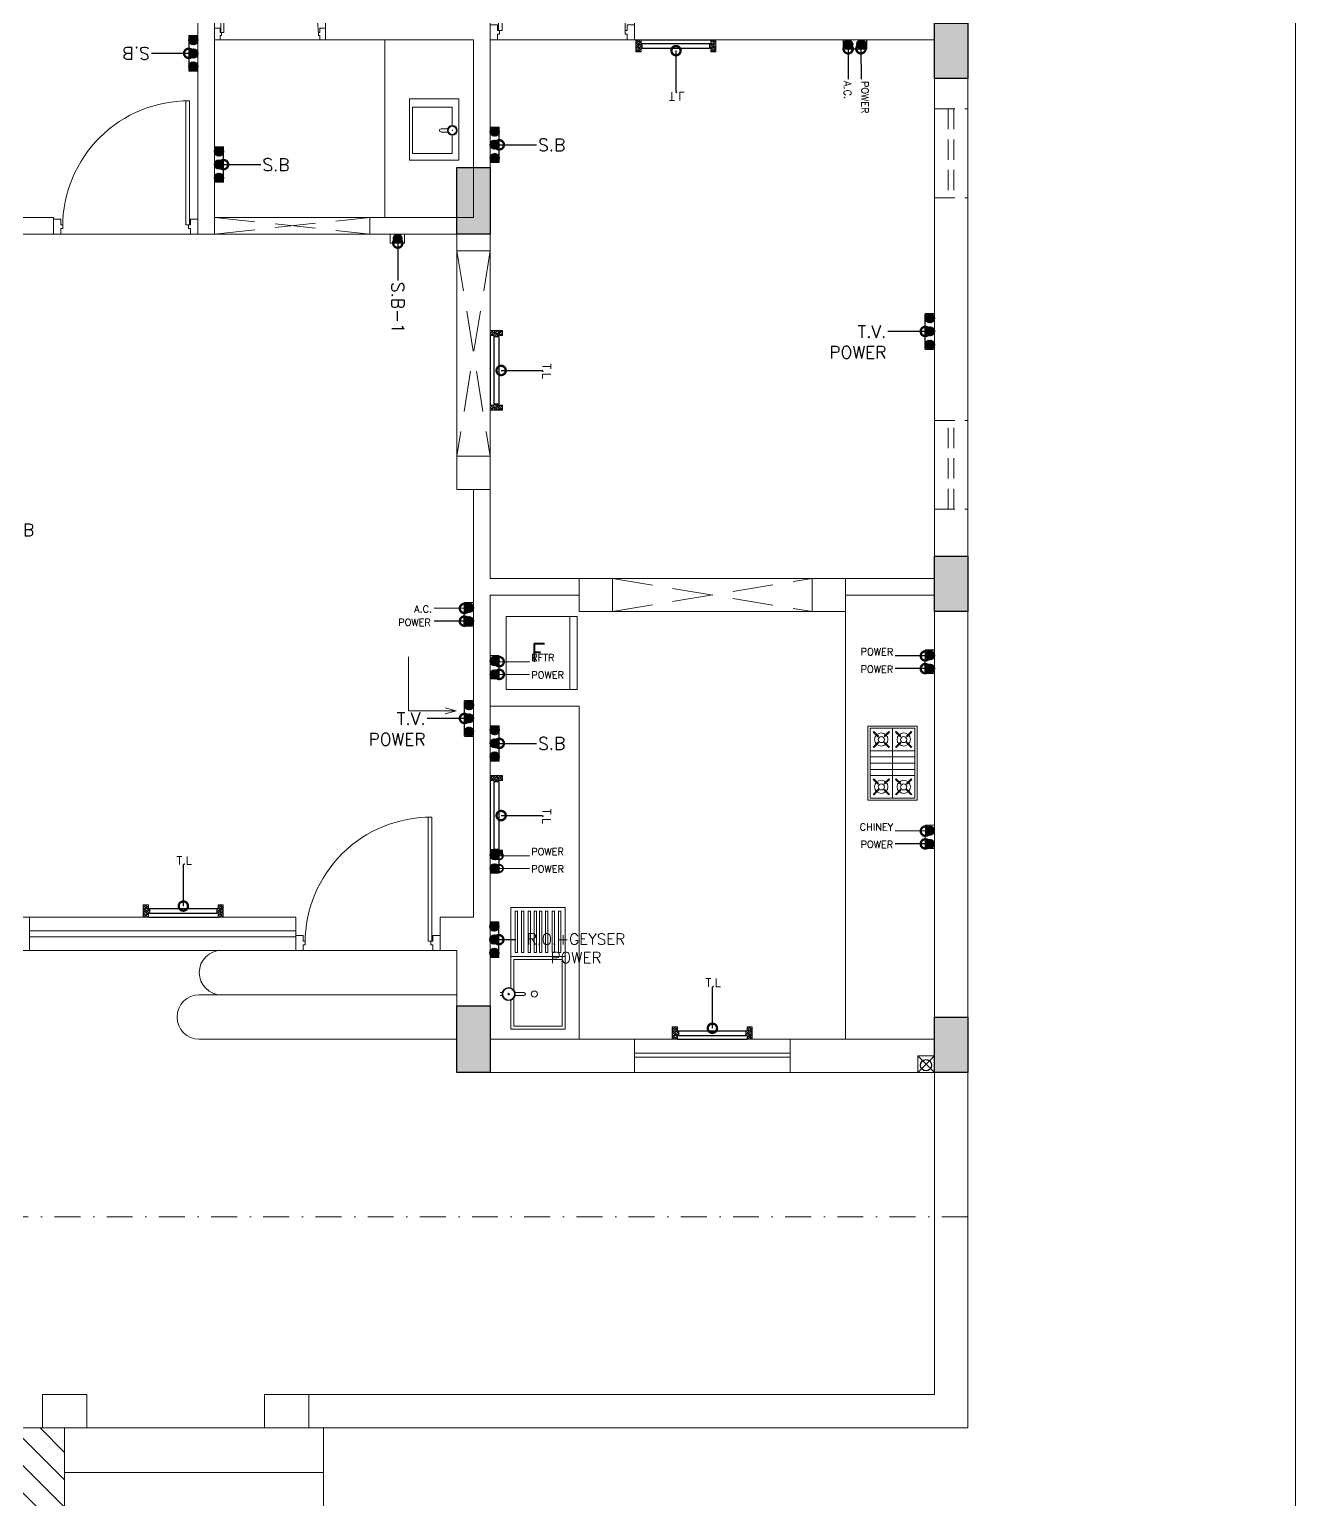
# Model space of a CAD drawing. Header units: inches. Extents: x 10416 to 14183, y 3009 to 10486.
# Drawn here: x 12379.5 to 12721.5, y 3628.7 to 4025.9 of the extents above; entities that cross this region are included whole.
import ezdxf

# ---------------------------------------------------------------- set-up
doc = ezdxf.new("R2010")
doc.units = ezdxf.units.IN
doc.header["$MEASUREMENT"] = 0
for name, pattern in [('DASHDOTX2', [2, 1, -0.5, 0, -0.5]), ('DASHED', [0.75, 0.5, -0.25]), ('DASHEDX2', [1.5, 1, -0.5])]:
    doc.linetypes.add(name, pattern=pattern)
doc.layers.get('0').update_dxf_attribs({"lineweight": 9})
for name, color, linetype in [('A7- wall', 12, 'Continuous'), ('A7-arch', 144, 'DASHEDX2'), ('A7-column', 7, 'Continuous'), ('A7-concrete hatch', 253, 'Continuous'), ('A7-cut out', 252, 'DASHDOTX2'), ('A7-door', 33, 'Continuous'), ('A7-sanitary', 132, 'Continuous'), ('A7-window', 4, 'Continuous')]:
    doc.layers.add(name, color=color, linetype=linetype)
for name, color, linetype, lineweight in [('DIM', 7, 'Continuous', 9), ('electrica', 8, 'Continuous', 0), ('elehatch', 7, 'Continuous', 0), ('THIN', 8, 'Continuous', 9)]:
    doc.layers.add(name, color=color, linetype=linetype, lineweight=lineweight)
doc.styles.add('2MM', font='romans.shx', dxfattribs={"width": 0.6, "height": 6.299213})
doc.styles.get("Standard").update_dxf_attribs({"font": 'txt.shx', "height": 5})
doc.styles.add('WORKING', font='txt.shx', dxfattribs={"height": 5})
doc.dimstyles.new('2MM', dxfattribs={"dimscale": 64, "dimtxt": 0.026083, "dimasz": 0.078125, "dimexe": 0.046875, "dimexo": 0.203125, "dimgap": 0.03125, "dimtad": 1, "dimdec": 5, "dimzin": 3, "dimdsep": 46, "dimlunit": 4, "dimtxsty": '2MM', "dimblk1": 'DOTSMALL', "dimblk2": 'DOTSMALL', "dimsah": 1, "dimcen": 0.1875, "dimdle": 0.0625, "dimclrd": 5, "dimclre": 1, "dimclrt": 5, "dimadec": 0, "dimazin": 0, "dimtfac": 1, "dimtdec": 5, "dimtix": 1, "dimtofl": 0, "dimtmove": 2, "dimatfit": 3, "dimldrblk": 'DOTSMALL', "dimfxl": 1, "dimfrac": 2, "dimtolj": 1, "dimtzin": 0, "dimarcsym": 0})
doc.dimstyles.new('FERDIM', dxfattribs={"dimtxt": 5, "dimasz": 3, "dimexe": 0.1875, "dimexo": 0.375, "dimgap": 0.125, "dimtad": 0, "dimdec": 1, "dimzin": 0, "dimdsep": 46, "dimlunit": 4, "dimtxsty": 'Standard', "dimblk1": 'OBLIQUE', "dimblk2": 'ARCHTICK', "dimsah": 1, "dimcen": 0.09375, "dimdle": 0.1875, "dimclrd": 256, "dimclre": 256, "dimclrt": 256, "dimadec": 0, "dimazin": 3, "dimtfac": 1, "dimtdec": 1, "dimtofl": 0, "dimtmove": 1, "dimatfit": 3, "dimldrblk": 'OPEN30', "dimfxl": 1, "dimtolj": 1, "dimtzin": 0, "dimarcsym": 0})

# ---------------------------------------------------------------- blocks, each defined once
blk = doc.blocks.new('WTHREREG')
at = {"layer": 'A7-door', "lineweight": 0}
for p, q in [((677.32, -489.1), (677.32, -493.1)), ((679.32, -489.1), (677.32, -489.1)), ((679.32, -490.6), (679.32, -489.1)), ((679.82, -490.6), (679.32, -490.6)), ((679.32, -493.1), (679.32, -491.6)), ((679.32, -491.6), (679.82, -491.6)), ((679.82, -491.6), (679.82, -490.6)), ((677.32, -493.1), (679.32, -493.1))]:
    blk.add_line(p, q, dxfattribs=at)
blk = doc.blocks.new('EWRT5RYH6THYH')
at = {"lineweight": 0}
for p, q in [((713.07, -490.6), (713.07, -457.11)), ((714.07, -490.6), (714.07, -457.1)), ((714.07, -490.6), (713.07, -490.6))]:
    blk.add_line(p, q, dxfattribs=at)
blk.add_arc((713.82, -491.1), 34, 89.5787, 180, dxfattribs=at)
blk.add_blockref('WTHREREG', (0, 0), dxfattribs=at)
at = {"lineweight": 0, "xscale": -1}
blk.add_blockref('WTHREREG', (1393.64, 0), dxfattribs=at)
blk = doc.blocks.new('_ArchTick')
at = {"layer": 'DIM', "color": 0, "const_width": 0.15}
blk.add_lwpolyline([(-0.5, -0.5), (0.5, 0.5)], dxfattribs=at)
blk = doc.blocks.new('_Oblique')
at = {"color": 0, "linetype": 'ByBlock', "lineweight": -2}
blk.add_line((-0.5, -0.5), (0.5, 0.5), dxfattribs=at)
blk = doc.blocks.new('_Open30')
at = {"color": 0, "linetype": 'ByBlock', "lineweight": -2}
for p, q in [((-1, 0.27), (0, 0)), ((0, 0), (-1, -0.27)), ((0, 0), (-1, 0))]:
    blk.add_line(p, q, dxfattribs=at)
blk = doc.blocks.new('rthnry')
at = {"ltscale": 45}
blk.add_hatch(color=5, dxfattribs=at).paths.add_polyline_path([(12508.04, 7803.3), (12517.04, 7803.3), (12517.04, 7785.3), (12508.04, 7785.3)])
at = {"color": 5, "ltscale": 45}
blk.add_lwpolyline([(12508.04, 7803.3), (12517.04, 7803.3), (12517.04, 7785.3), (12508.04, 7785.3)], close=True, dxfattribs=at)
blk = doc.blocks.new('rtbhynrj')
at = {"ltscale": 45}
blk.add_hatch(color=6, dxfattribs=at).paths.add_polyline_path([(12525.73, 7803.3), (12534.73, 7803.3), (12534.73, 7788.3), (12525.73, 7788.3)])
at = {"color": 6, "ltscale": 45}
blk.add_lwpolyline([(12525.73, 7803.3), (12534.73, 7803.3), (12534.73, 7788.3), (12525.73, 7788.3)], close=True, dxfattribs=at)
blk = doc.blocks.new('bgghgfgygg')
at = {"layer": 'A7-column'}
for p in [(2235.98, -0.83), (2235.98, -144.83), (2235.98, -269.33)]:
    blk.add_blockref('rtbhynrj', p, dxfattribs=at)
at = {"layer": 'A7-column', "rotation": 180}
for p in [(27149.76, 15548.77), (27149.76, 15322.27)]:
    blk.add_blockref('rthnry', p, dxfattribs=at)
blk = doc.blocks.new('_DotSmall')
at = {"color": 0, "linetype": 'ByBlock', "const_width": 0.5}
blk.add_lwpolyline([(-0.0625, 0, 1), (0.0625, 0, 1)], format="xyb", close=True, dxfattribs=at)
blk = doc.blocks.new('df-d')
h = blk.add_hatch()
h.set_pattern_fill('ANSI38', color=3, scale=5, style=0)
h.set_pattern_definition([(45, (-4314.344, -5508.863), (-11.22532, 11.22532), []), (135, (-4314.344, -5508.863), (-33.67596, 11.22532), [39.6875, -23.8125])])
h.paths.add_polyline_path([(48, 80), (48, 115), (0, 115), (0, 0), (48, 0), (48, 35), (60, 35), (60, 80)])
blk.add_lwpolyline([(48, 0), (0, 0), (0, 115), (48, 115), (48, 80), (60, 80), (60, 35), (48, 35)], close=True)
blk.add_lwpolyline([(0, 0), (0, 115)])
blk = doc.blocks.new('GFGGFFG')
at = {"layer": 'A7-sanitary', "lineweight": 9}
for p, q in [((20260.78, 242.76), (20260.78, 256.15)), ((20260.78, 256.15), (20277.33, 256.15)), ((20268.75, 254.31), (20268.88, 254.42)), ((20277.33, 256.15), (20277.33, 242.76)), ((20268.37, 253.14), (20268.37, 251.32)), ((20269.26, 253.14), (20269.26, 251.32)), ((20277.33, 242.76), (20260.78, 242.76))]:
    blk.add_line(p, q, dxfattribs=at)
blk.add_lwpolyline([(20270.12, 254.36), (20275.07, 254.36), (20275.07, 243.65), (20262.57, 243.65), (20262.57, 254.36), (20267.51, 254.36)], dxfattribs=at)
for radius in [1.3, 1.13, 0.0821]:
    blk.add_circle((20268.82, 254.36), radius, dxfattribs=at)
blk.add_arc((20268.82, 251.32), 0.446, 180, 0, dxfattribs=at)
blk = doc.blocks.new('STOV')
at = {"layer": 'A7-sanitary', "lineweight": 9}
for p, q in [((-448.71, -319.34), (-448.71, -353.02)), ((-459.55, -330.18), (-437.87, -330.18)), ((-459.55, -333.18), (-437.87, -333.18)), ((-459.55, -336.18), (-437.87, -336.18)), ((-459.55, -339.18), (-437.87, -339.18)), ((-459.55, -342.18), (-437.87, -342.18))]:
    blk.add_line(p, q, dxfattribs=at)
for points in [[(-460.61, -354.08), (-436.81, -354.08), (-436.81, -318.28), (-460.61, -318.28)], [(-459.55, -353.02), (-437.87, -353.02), (-437.87, -319.34), (-459.55, -319.34)], [(-458.03, -321.16), (-457.73, -320.86), (-455.46, -323.13), (-455.76, -323.43)], [(-458.03, -328.36), (-457.73, -328.66), (-455.46, -326.39), (-455.76, -326.09)], [(-450.23, -321.16), (-450.53, -320.86), (-452.8, -323.13), (-452.5, -323.43)], [(-450.23, -328.36), (-450.53, -328.66), (-452.8, -326.39), (-452.5, -326.09)], [(-447.2, -321.16), (-446.9, -320.86), (-444.62, -323.13), (-444.92, -323.43)], [(-447.2, -328.36), (-446.9, -328.66), (-444.62, -326.39), (-444.92, -326.09)], [(-439.39, -321.16), (-439.69, -320.86), (-441.97, -323.13), (-441.67, -323.43)], [(-439.39, -328.36), (-439.69, -328.66), (-441.97, -326.39), (-441.67, -326.09)], [(-458.03, -343.99), (-457.73, -343.69), (-455.46, -345.97), (-455.76, -346.27)], [(-450.23, -343.99), (-450.53, -343.69), (-452.8, -345.97), (-452.5, -346.27)], [(-447.2, -343.99), (-446.9, -343.69), (-444.62, -345.97), (-444.92, -346.27)], [(-439.39, -343.99), (-439.69, -343.69), (-441.97, -345.97), (-441.67, -346.27)], [(-458.03, -351.2), (-457.73, -351.5), (-455.46, -349.22), (-455.76, -348.92)], [(-450.23, -351.2), (-450.53, -351.5), (-452.8, -349.22), (-452.5, -348.92)], [(-447.2, -351.2), (-446.9, -351.5), (-444.62, -349.22), (-444.92, -348.92)], [(-439.39, -351.2), (-439.69, -351.5), (-441.97, -349.22), (-441.67, -348.92)]]:
    blk.add_lwpolyline(points, close=True, dxfattribs=at)
for centre, radius in [((-454.13, -324.76), 3.19), ((-454.13, -324.76), 1.49), ((-443.29, -324.76), 3.19), ((-443.29, -324.76), 1.49), ((-454.13, -347.6), 3.19), ((-454.13, -347.6), 1.49), ((-443.29, -347.6), 3.19), ((-443.29, -347.6), 1.49)]:
    blk.add_circle(centre, radius, dxfattribs=at)
blk = doc.blocks.new('FTGF')
at = {"layer": 'A7-sanitary', "lineweight": 9}
for p, q in [((7083.37, 1438.33), (7067.17, 1438.33)), ((7067.17, 1438.33), (7067.17, 1402.08)), ((7083.37, 1414.37), (7083.37, 1438.33)), ((7067.17, 1423.68), (7083.37, 1423.68)), ((7082.1, 1412.97), (7079.47, 1412.97)), ((7082.1, 1412.07), (7079.47, 1412.07)), ((7083.37, 1402.08), (7083.37, 1410.67)), ((7083.74, 1412.52), (7084.28, 1412.52)), ((7086.54, 1412.97), (7085.91, 1412.97)), ((7086.54, 1412.07), (7085.91, 1412.07)), ((7067.17, 1402.08), (7083.37, 1402.08))]:
    blk.add_line(p, q, dxfattribs=at)
for points in [[(7068.47, 1424.92), (7069.18, 1424.92), (7069.18, 1437.18), (7068.47, 1437.18)], [(7070.31, 1424.92), (7071.02, 1424.92), (7071.02, 1437.18), (7070.31, 1437.18)], [(7072.3, 1424.92), (7073.01, 1424.92), (7073.01, 1437.18), (7072.3, 1437.18)], [(7074.14, 1424.92), (7074.85, 1424.92), (7074.85, 1437.18), (7074.14, 1437.18)], [(7076.4, 1424.92), (7075.69, 1424.92), (7075.69, 1437.18), (7076.4, 1437.18)], [(7078.24, 1424.92), (7077.53, 1424.92), (7077.53, 1437.18), (7078.24, 1437.18)], [(7080.22, 1424.92), (7079.51, 1424.92), (7079.51, 1437.18), (7080.22, 1437.18)], [(7082.06, 1424.92), (7081.36, 1424.92), (7081.36, 1437.18), (7082.06, 1437.18)]]:
    blk.add_lwpolyline(points, close=True, dxfattribs=at)
blk.add_lwpolyline([(7082.47, 1413.73), (7082.47, 1422.78), (7068.07, 1422.78), (7068.07, 1402.98), (7082.47, 1402.98), (7082.47, 1411.31)], dxfattribs=at)
for centre, radius in [((7084.01, 1412.52), 1.96), ((7084.01, 1412.52), 1.78), ((7076.37, 1412.52), 0.9), ((7084.01, 1412.52), 0.27)]:
    blk.add_circle(centre, radius, dxfattribs=at)
blk.add_arc((7079.47, 1412.52), 0.45, 90, 270, dxfattribs=at)
blk = doc.blocks.new('HHKMKHG')
at = {"layer": 'A7-sanitary', "lineweight": 9}
blk.add_line((11065.25, 6442.19), (11065.25, 6422.45), dxfattribs=at)
for points in [[(11065.25, 6422.45), (11045.98, 6422.45), (11045.98, 6442.19), (11065.25, 6442.19)], [(11063.22, 6422.45), (11063.22, 6442.19)]]:
    blk.add_lwpolyline(points, dxfattribs=at)
at = {"layer": 'A7-sanitary', "lineweight": 9, "xscale": -1, "rotation": 270}
blk.add_blockref('GFGGFFG', (10777.11, -13695.33), dxfattribs=at)
at = {"layer": 'A7-sanitary', "lineweight": 9, "xscale": 0.5599999999994907, "yscale": 0.5599999999994907, "zscale": 0.5599999999994907, "rotation": 180}
blk.add_blockref('STOV', (10899.12, 6214.27), dxfattribs=at)
at = {"layer": 'A7-sanitary', "lineweight": 9, "xscale": -0.9072000000014668, "yscale": 0.9072000000014668, "zscale": 0.9072000000014668}
blk.add_blockref('FTGF', (17473.31, 5058.73), dxfattribs=at)
at = {"layer": 'A7-sanitary', "lineweight": 9, "insert": (11052.16, 6434.91), "char_height": 5, "attachment_point": 1, "style": 'WORKING'}
blk.add_mtext_dynamic_manual_height_columns('\\A1;\\pxqc;F', width=5, gutter_width=25, heights=[0], dxfattribs=at)
blk = doc.blocks.new('NJKKKKL')
at = {"layer": 'A7-concrete hatch', "lineweight": 13, "ltscale": 45}
h = blk.add_hatch(dxfattribs=at)
h.set_pattern_fill('ANSI31', color=256, scale=42, style=0)
h.set_pattern_definition([(135, (21120.9246, -1200), (3.7123106, 3.7123106), [])])
h.paths.add_polyline_path([(11455.46, 6222.97), (11526.71, 6222.97), (11526.71, 6180.97), (11455.46, 6180.97)])
at = {"layer": 'A7-arch', "lineweight": 13, "ltscale": 11}
for p, q in [((11567.21, 6549.97), (11609.21, 6545.47)), ((11567.21, 6545.47), (11609.21, 6549.97)), ((11641.71, 6540.97), (11632.71, 6485.47)), ((11632.71, 6540.97), (11641.71, 6485.47)), ((11674.71, 6452.47), (11728.71, 6443.47)), ((11674.71, 6443.47), (11728.71, 6452.47))]:
    blk.add_line(p, q, dxfattribs=at)
at = {"layer": 'A7-cut out', "lineweight": 13, "ltscale": 11}
for p, q in [((11761.71, 6323.47), (11757.21, 6323.47)), ((11757.21, 6323.47), (11757.21, 6318.97)), ((11757.21, 6318.97), (11761.71, 6323.47)), ((11757.21, 6323.47), (11761.71, 6318.97)), ((11761.71, 6318.97), (11761.71, 6323.47))]:
    blk.add_line(p, q, dxfattribs=at)
at = {"layer": 'A7-cut out', "lineweight": 13, "ltscale": 7}
blk.add_line((11770.71, 6279.97), (11493.71, 6279.97), dxfattribs=at)
at = {"layer": 'A7-sanitary', "lineweight": 30, "ltscale": 45}
blk.add_circle((11759.48, 6320.95), 1.5, dxfattribs=at)
at = {"layer": 'A7-window', "linetype": 'DASHED', "lineweight": 5, "ltscale": 11}
for p, q in [((11765.41, 6579.3), (11765.41, 6555.3)), ((11767.01, 6579.3), (11767.01, 6555.3)), ((11765.41, 6471.15), (11765.41, 6495.15)), ((11767.01, 6471.15), (11767.01, 6495.15))]:
    blk.add_line(p, q, dxfattribs=at)
at = {"layer": 'A7-window', "lineweight": 13, "ltscale": 45}
for p, q in [((11589.21, 6357.27), (11517.21, 6357.27)), ((11589.21, 6355.67), (11517.21, 6355.67)), ((11722.71, 6324.19), (11680.71, 6324.19)), ((11722.71, 6323.09), (11680.71, 6323.09))]:
    blk.add_line(p, q, dxfattribs=at)
at = {"layer": 'elehatch', "lineweight": 13, "ltscale": 45}
for p, q in [((11770.71, 6762.97), (11770.71, 6222.97)), ((11641.71, 6452.47), (11641.71, 6753.97)), ((11562.71, 6686.47), (11562.71, 6545.47)), ((11567.21, 6545.47), (11567.21, 6677.47)), ((11597.21, 6602.47), (11597.21, 6597.97)), ((11680.71, 6602.47), (11680.71, 6597.97)), ((11637.21, 6597.97), (11567.21, 6597.97)), ((11613.21, 6597.97), (11613.21, 6549.97)), ((11637.21, 6597.97), (11637.21, 6549.97)), ((11761.71, 6597.97), (11641.71, 6597.97)), ((11761.71, 6452.47), (11761.71, 6597.97)), ((11397.71, 6549.97), (11523.71, 6549.97)), ((11523.71, 6549.97), (11523.71, 6545.47)), ((11567.21, 6549.97), (11637.21, 6549.97)), ((11609.21, 6549.97), (11609.21, 6545.47)), ((11397.71, 6545.47), (11632.71, 6545.47)), ((11632.71, 6476.47), (11632.71, 6545.47)), ((11632.71, 6540.97), (11632.71, 6540.97)), ((11641.71, 6540.97), (11632.71, 6540.97)), ((11641.71, 6485.47), (11632.71, 6485.47)), ((11641.71, 6476.47), (11632.71, 6476.47)), ((11637.21, 6360.97), (11637.21, 6476.47)), ((11641.71, 6452.47), (11761.71, 6452.47)), ((11665.71, 6443.47), (11665.71, 6452.47)), ((11674.71, 6443.47), (11674.71, 6452.47)), ((11728.71, 6443.47), (11728.71, 6452.47)), ((11737.71, 6327.97), (11737.71, 6452.47)), ((11641.71, 6327.97), (11641.71, 6447.97)), ((11665.71, 6447.97), (11641.71, 6447.97)), ((11665.71, 6443.47), (11665.71, 6447.97)), ((11761.71, 6447.97), (11737.71, 6447.97)), ((11761.71, 6327.97), (11761.71, 6447.97)), ((11665.71, 6443.47), (11737.71, 6443.47)), ((11665.71, 6417.97), (11641.71, 6417.97)), ((11665.71, 6327.97), (11665.71, 6417.97)), ((11589.21, 6360.97), (11498.21, 6360.97)), ((11517.21, 6360.97), (11517.21, 6351.97)), ((11589.21, 6360.97), (11589.21, 6351.97)), ((11637.21, 6360.97), (11628.21, 6360.97)), ((11628.21, 6360.97), (11628.21, 6351.97)), ((11502.71, 6351.97), (11632.71, 6351.97)), ((11632.71, 6318.97), (11632.71, 6351.97)), ((11632.71, 6339.97), (11563.1, 6339.97)), ((11632.71, 6327.97), (11563.1, 6327.97)), ((11761.71, 6327.97), (11641.71, 6327.97)), ((11680.71, 6327.97), (11680.71, 6318.97)), ((11722.71, 6327.97), (11722.71, 6318.97)), ((11722.71, 6318.97), (11632.71, 6318.97)), ((11770.71, 6318.97), (11722.71, 6318.97)), ((11761.71, 6318.97), (11761.71, 6231.97)), ((11592.71, 6222.97), (11592.71, 6231.97)), ((11388.71, 6222.97), (11770.71, 6222.97)), ((11526.71, 6180.97), (11526.71, 6222.97)), ((11596.71, 6186.97), (11596.71, 6222.97)), ((11596.71, 6210.97), (11526.71, 6210.97))]:
    blk.add_line(p, q, dxfattribs=at)
at = {"layer": 'elehatch', "linetype": 'DASHED', "lineweight": 5, "ltscale": 11}
for p, q in [((11761.71, 6579.3), (11770.71, 6579.3)), ((11761.71, 6555.3), (11770.71, 6555.3)), ((11761.71, 6495.15), (11770.71, 6495.15)), ((11761.71, 6471.15), (11770.71, 6471.15))]:
    blk.add_line(p, q, dxfattribs=at)
at = {"layer": 'elehatch', "lineweight": 13, "ltscale": 45}
for points in [[(11532.71, 6222.97), (11532.71, 6231.97), (11520.71, 6231.97), (11520.71, 6222.97)], [(11580.71, 6222.97), (11580.71, 6231.97), (11761.71, 6231.97)]]:
    blk.add_lwpolyline(points, dxfattribs=at)
for centre in [(11569.1, 6345.97), (11563.1, 6333.97)]:
    blk.add_arc(centre, 6, 90, 270, dxfattribs=at)
at = {"layer": 'A7-door', "lineweight": 13, "xscale": -1}
blk.add_blockref('EWRT5RYH6THYH', (12358.03, 7091.07), dxfattribs=at)
at = {"layer": 'A7-door', "lineweight": 13, "xscale": -0.7692307692304894, "yscale": 0.7692307692304894, "zscale": 0.7692307692307168}
blk.add_blockref('EWRT5RYH6THYH', (12118.23, 6977.28), dxfattribs=at)
at = {"layer": 'A7-door', "lineweight": 13}
for p in [(10846.39, 7038.57), (10911.89, 6845.07)]:
    blk.add_blockref('EWRT5RYH6THYH', p, dxfattribs=at)
at = {"layer": 'elehatch', "lineweight": 13, "ltscale": 45}
blk.add_leader([(11632.53, 6416.67), (11619.68, 6416.67), (11619.68, 6431.24)], dimstyle='FERDIM', override={"dimgap": 0.125, "dimtad": 0}, dxfattribs=at)
blk = doc.blocks.new('ttrtt')
at = {"layer": 'electrica', "lineweight": 30}
h = blk.add_hatch(dxfattribs=at)
h.set_pattern_fill('ANSI31', color=4, scale=0.8, angle=-270, style=0)
h.set_pattern_definition([(45, (-13067.84429, -18681.51224), (0.07071067812, -0.07071067812), [])])
h.paths.add_polyline_path([(310299.61, -39207.23, 1), (310302.07, -39207.23, 1)])
h = blk.add_hatch(dxfattribs=at)
h.set_pattern_fill('ANSI31', color=4, scale=0.8, angle=-270, style=0)
h.set_pattern_definition([(45, (-13067.84429, -18685.01587), (0.07071067812, -0.07071067812), [])])
h.paths.add_polyline_path([(310299.61, -39210.74, 1), (310302.07, -39210.74, 1)])
h = blk.add_hatch(dxfattribs=at)
h.set_pattern_fill('ANSI31', color=4, scale=0.8, angle=-270, style=0)
h.set_pattern_definition([(45, (-13067.84429, -18688.60007), (0.07071067812, -0.07071067812), [])])
h.paths.add_polyline_path([(310299.61, -39214.32, 1), (310302.07, -39214.32, 1)])
at = {"layer": 'electrica', "color": 4, "lineweight": 30}
for p, q in [((310302.07, -39206), (310299.61, -39206)), ((310299.61, -39215.55), (310299.61, -39206)), ((310299.61, -39215.55), (310302.07, -39215.55))]:
    blk.add_line(p, q, dxfattribs=at)
for centre in [(310300.84, -39207.23), (310300.84, -39210.74), (310300.84, -39214.32)]:
    blk.add_circle(centre, 1.23, dxfattribs=at)
at = {"layer": 'electrica', "color": 4, "lineweight": 30, "insert": (310289.11, -39209.13), "char_height": 3.36, "width": 16.8682, "attachment_point": 3}
blk.add_mtext('T.V.\\PPOWER', dxfattribs=at)
at = {"layer": 'electrica', "color": 4, "lineweight": 30}
blk.add_leader([(310299.61, -39210.78), (310289.54, -39210.78)], dimstyle='2MM', override={"dimgap": 0.03125, "dimtad": 0}, dxfattribs=at)
blk = doc.blocks.new('dfggdrhtr')
at = {"layer": 'electrica', "lineweight": 30}
h = blk.add_hatch(dxfattribs=at)
h.set_pattern_fill('ANSI31', color=4, angle=-270, style=0)
h.set_pattern_definition([(45, (-51726.4139, -35563.75634), (0.08838834765, -0.08838834765), [])])
h.paths.add_polyline_path([(312887.03, -38628.68, -1), (312884.57, -38628.68, -1)])
h = blk.add_hatch(dxfattribs=at)
h.set_pattern_fill('ANSI31', color=4, angle=-270, style=0)
h.set_pattern_definition([(45, (-51726.4139, -35568.13588), (0.08838834765, -0.08838834765), [])])
h.paths.add_polyline_path([(312887.03, -38632.18, -1), (312884.57, -38632.18, -1)])
h = blk.add_hatch(dxfattribs=at)
h.set_pattern_fill('ANSI31', color=4, angle=-270, style=0)
h.set_pattern_definition([(45, (-51726.4139, -35572.61613), (0.08838834765, -0.08838834765), [])])
h.paths.add_polyline_path([(312887.03, -38635.77, -1), (312884.57, -38635.77, -1)])
at = {"layer": 'electrica', "color": 4, "lineweight": 30}
for p, q in [((312884.57, -38627.45), (312887.03, -38627.45)), ((312887.03, -38637), (312887.03, -38627.45)), ((312887.03, -38637), (312884.57, -38637))]:
    blk.add_line(p, q, dxfattribs=at)
for centre in [(312885.8, -38628.68), (312885.8, -38632.18), (312885.8, -38635.77)]:
    blk.add_circle(centre, 1.23, dxfattribs=at)
at = {"layer": 'electrica', "color": 4, "lineweight": 30, "insert": (312897.52, -38630.57), "char_height": 3.36, "width": 16.8682, "attachment_point": 1}
blk.add_mtext('S.B', dxfattribs=at)
at = {"layer": 'electrica', "color": 4, "lineweight": 30}
blk.add_leader([(312887.03, -38632.22), (312897.1, -38632.22)], dimstyle='2MM', override={"dimgap": 0.03125, "dimtad": 0}, dxfattribs=at)
blk = doc.blocks.new('JUHYTY')
at = {"color": 4, "lineweight": 25}
for p, q in [((7862.24, -523.24), (7843.4, -523.24)), ((7861.89, -524.25), (7843.75, -524.25)), ((7861.89, -525.54), (7843.75, -525.54))]:
    blk.add_line(p, q, dxfattribs=at)
at = {"color": 4, "lineweight": 25, "xscale": 0.0287999999945896, "yscale": 0.0287999999945896, "zscale": 0.0287999999945896, "rotation": 1.3570367e-09}
blk.add_blockref('df-d', (7842.02, -526.55), dxfattribs=at)
at = {"color": 4, "lineweight": 25, "extrusion": (0, 0, -1), "xscale": 0.0287999999945896, "yscale": 0.0287999999945896, "zscale": -0.0288000000000066, "rotation": 359.9999999986428}
blk.add_blockref('df-d', (-7863.62, -526.55), dxfattribs=at)
at = {"color": 4, "lineweight": 25}
blk.add_text('T.L', height=2.236, rotation=180, dxfattribs=at).set_placement((7854.63, -537.39))
blk.add_leader([(7852.79, -526.2), (7852.79, -537.39)], dimstyle='2MM', override={"dimgap": 0.03125, "dimtad": 0}, dxfattribs=at)
blk = doc.blocks.new('SRTHYH')
at = {"layer": 'electrica', "lineweight": 25}
h = blk.add_hatch(dxfattribs=at)
h.set_pattern_fill('ANSI31', color=4, scale=0.8, angle=270.2714, style=0)
h.set_pattern_definition([(135.2714209, (45624.74891, -27982.26723), (0.07037491615, 0.07104485328), [])])
h.paths.add_polyline_path([(21459.89, -193.43, 1), (21459.88, -190.97, 1)])
h = blk.add_hatch(dxfattribs=at)
h.set_pattern_fill('ANSI31', color=4, scale=0.8, angle=270.2714, style=0)
h.set_pattern_definition([(135.2714209, (45628.33307, -27982.25025), (0.07037491615, 0.07104485328), [])])
h.paths.add_polyline_path([(21463.47, -193.41, 1), (21463.46, -190.96, 1)])
at = {"layer": 'electrica', "color": 4, "lineweight": 25}
for p, q in [((21464.69, -190.95), (21458.4, -190.98)), ((21458.4, -190.98), (21458.41, -193.44)), ((21464.69, -190.95), (21464.7, -193.41))]:
    blk.add_line(p, q, dxfattribs=at)
for centre in [(21459.88, -192.2), (21463.47, -192.19)]:
    blk.add_circle(centre, 1.23, dxfattribs=at)
at = {"layer": 'electrica', "color": 4, "lineweight": 25, "char_height": 1.92, "width": 6.1013, "attachment_point": 1, "rotation": 90.2714}
for s, insert in [('POWER', (21457.98, -182.31)), ('A.C.', (21462.68, -182.29))]:
    blk.add_mtext(s, dxfattribs=dict(at, insert=insert))
at = {"layer": 'electrica', "color": 4, "lineweight": 25}
for points in [[(21460.02, -190.97), (21459.98, -182.79)], [(21463.46, -190.96), (21463.42, -182.77)]]:
    blk.add_leader(points, dimstyle='2MM', override={"dimgap": 0.03125, "dimtad": 0}, dxfattribs=at)
blk = doc.blocks.new('SFNTJIKU')
at = {"layer": 'electrica', "lineweight": 30}
h = blk.add_hatch(dxfattribs=at)
h.set_pattern_fill('ANSI31', color=4, scale=0.8, angle=-270, style=0)
h.set_pattern_definition([(135, (29445.73465, -26058.52566), (-0.07071067812, -0.07071067812), [])])
h.paths.add_polyline_path([(1542.74, -2025.58, -1), (1540.28, -2025.58, -1)])
h = blk.add_hatch(dxfattribs=at)
h.set_pattern_fill('ANSI31', color=4, scale=0.8, angle=-270, style=0)
h.set_pattern_definition([(135, (29445.73465, -26062.02929), (-0.07071067812, -0.07071067812), [])])
h.paths.add_polyline_path([(1542.74, -2029.08, -1), (1540.28, -2029.08, -1)])
h = blk.add_hatch(dxfattribs=at)
h.set_pattern_fill('ANSI31', color=4, scale=0.8, angle=-270, style=0)
h.set_pattern_definition([(135, (29445.73465, -26065.61349), (-0.07071067812, -0.07071067812), [])])
h.paths.add_polyline_path([(1542.74, -2032.67, -1), (1540.28, -2032.67, -1)])
at = {"layer": 'electrica', "color": 4, "lineweight": 30}
for p, q in [((1540.28, -2024.35), (1542.74, -2024.35)), ((1542.74, -2033.9), (1542.74, -2024.35)), ((1542.74, -2033.9), (1540.28, -2033.9))]:
    blk.add_line(p, q, dxfattribs=at)
for centre in [(1541.51, -2025.58), (1541.51, -2029.08), (1541.51, -2032.67)]:
    blk.add_circle(centre, 1.23, dxfattribs=at)
at = {"layer": 'electrica', "color": 4, "lineweight": 18, "insert": (1555.18, -2027.47), "char_height": 3, "width": 16.8682, "attachment_point": 1}
blk.add_mtext('\\pxqc;R.O.+GEYSER\\PPOWER ', dxfattribs=at)
at = {"layer": 'electrica', "color": 4, "lineweight": 30}
blk.add_leader([(1542.74, -2029.12), (1547.32, -2029.12)], dimstyle='2MM', override={"dimgap": 0.03125, "dimtad": 0}, dxfattribs=at)
blk = doc.blocks.new('bghjkh')
at = {"layer": 'electrica', "lineweight": 18}
h = blk.add_hatch(dxfattribs=at)
h.set_pattern_fill('ANSI31', color=4, angle=-270, style=0)
h.set_pattern_definition([(45, (14557.99075, -381685.45214), (-0.08838834765, 0.08838834765), [])])
h.paths.add_polyline_path([(11493.94, -17072.01, 1), (11493.94, -17074.47, 1)])
at = {"layer": 'electrica', "color": 4, "lineweight": 18}
for p, q in [((11492.06, -17072.01), (11495.95, -17072.01)), ((11492.06, -17072.01), (11492.06, -17074.47)), ((11495.95, -17074.47), (11495.95, -17072.01))]:
    blk.add_line(p, q, dxfattribs=at)
blk.add_circle((11493.94, -17073.24), 1.23, dxfattribs=at)
at = {"layer": 'electrica', "color": 4, "lineweight": 18, "insert": (11495.55, -17061.52), "char_height": 3.36, "width": 16.8682, "attachment_point": 7, "rotation": 90}
blk.add_mtext('S.B-1', dxfattribs=at)
at = {"layer": 'electrica', "color": 4, "lineweight": 18}
blk.add_leader([(11493.9, -17072.01), (11493.9, -17061.94)], dimstyle='2MM', override={"dimgap": 0.03125, "dimtad": 0}, dxfattribs=at)
blk = doc.blocks.new('DTYJYU')
at = {"layer": 'electrica', "lineweight": 30}
h = blk.add_hatch(dxfattribs=at)
h.set_pattern_fill('ANSI31', color=4, angle=270, style=0)
h.set_pattern_definition([(45.2714209, (-16528.80654, -23773.03064), (0.07104485328, -0.07037491615), [])])
h.paths.add_polyline_path([(11260.03, 391.83, 1), (11262.49, 391.84, 1)])
h = blk.add_hatch(dxfattribs=at)
h.set_pattern_fill('ANSI31', color=4, angle=270, style=0)
h.set_pattern_definition([(45.2714209, (-16528.78956, -23776.6148), (0.07104485328, -0.07037491615), [])])
h.paths.add_polyline_path([(11260.05, 388.25, 1), (11262.51, 388.26, 1)])
at = {"layer": 'electrica', "color": 4, "lineweight": 30}
for p, q in [((11262.48, 393.32), (11260.02, 393.3)), ((11262.51, 387.03), (11262.48, 393.32)), ((11262.51, 387.03), (11260.05, 387.02))]:
    blk.add_line(p, q, dxfattribs=at)
for centre in [(11261.26, 391.84), (11261.28, 388.25)]:
    blk.add_circle(centre, 1.23, dxfattribs=at)
at = {"layer": 'electrica', "color": 4, "lineweight": 18, "char_height": 1.92, "width": 6.1013, "attachment_point": 1, "rotation": 0.2714}
for s, insert in [('RFTR', (11271.15, 393.74)), ('POWER', (11271.17, 389.04))]:
    blk.add_mtext(s, dxfattribs=dict(at, insert=insert))
at = {"layer": 'electrica', "color": 4, "lineweight": 30}
for points in [[(11262.49, 391.7), (11270.67, 391.74)], [(11262.51, 388.26), (11270.69, 388.3)]]:
    blk.add_leader(points, dimstyle='2MM', override={"dimgap": 0.03125, "dimtad": 0}, dxfattribs=at)
blk = doc.blocks.new('SRTHJTRY')
at = {"layer": 'electrica', "lineweight": 18}
h = blk.add_hatch(dxfattribs=at)
h.set_pattern_fill('ANSI31', color=4, scale=0.8, angle=180.2714, style=0)
h.set_pattern_definition([(134.7285791, (39571.07845, -23764.81792), (-0.07104485328, -0.07037491615), [])])
h.paths.add_polyline_path([(11782.24, 400.04, -1), (11779.78, 400.05, -1)])
h = blk.add_hatch(dxfattribs=at)
h.set_pattern_fill('ANSI31', color=4, scale=0.8, angle=180.2714, style=0)
h.set_pattern_definition([(134.7285791, (39571.06147, -23768.40208), (-0.07104485328, -0.07037491615), [])])
h.paths.add_polyline_path([(11782.23, 396.46, -1), (11779.77, 396.47, -1)])
at = {"layer": 'electrica', "color": 4, "lineweight": 18}
for p, q in [((11779.76, 395.24), (11779.79, 401.53)), ((11779.79, 401.53), (11782.25, 401.52)), ((11779.76, 395.24), (11782.22, 395.23))]:
    blk.add_line(p, q, dxfattribs=at)
for centre in [(11781.01, 400.05), (11781, 396.46)]:
    blk.add_circle(centre, 1.23, dxfattribs=at)
at = {"layer": 'electrica', "color": 4, "lineweight": 18, "char_height": 1.92, "width": 6.1013, "attachment_point": 3, "rotation": 359.7286}
for s, insert in [('CHINEY', (11771.12, 401.95)), ('POWER', (11771.1, 397.25))]:
    blk.add_mtext(s, dxfattribs=dict(at, insert=insert))
at = {"layer": 'electrica', "color": 4, "lineweight": 18}
for points in [[(11779.78, 399.91), (11771.6, 399.95)], [(11779.77, 396.47), (11771.59, 396.51)]]:
    blk.add_leader(points, dimstyle='2MM', override={"dimgap": 0.03125, "dimtad": 0}, dxfattribs=at)
blk = doc.blocks.new('TTYJYUK')
at = {"layer": 'electrica', "lineweight": 30}
h = blk.add_hatch(dxfattribs=at)
h.set_pattern_fill('ANSI31', color=4, angle=180, style=0)
h.set_pattern_definition([(134.7285791, (39584.08301, -23695.14597), (-0.07104485328, -0.07037491615), [])])
h.paths.add_polyline_path([(11795.25, 469.71, -1), (11792.79, 469.73, -1)])
h = blk.add_hatch(dxfattribs=at)
h.set_pattern_fill('ANSI31', color=4, angle=180, style=0)
h.set_pattern_definition([(134.7285791, (39584.06603, -23698.73013), (-0.07104485328, -0.07037491615), [])])
h.paths.add_polyline_path([(11795.23, 466.13, -1), (11792.77, 466.14, -1)])
at = {"layer": 'electrica', "color": 4, "lineweight": 30}
for p, q in [((11792.77, 464.91), (11792.79, 471.2)), ((11792.79, 471.2), (11795.25, 471.19)), ((11792.77, 464.91), (11795.22, 464.9))]:
    blk.add_line(p, q, dxfattribs=at)
for centre in [(11794.02, 469.72), (11794, 466.14)]:
    blk.add_circle(centre, 1.23, dxfattribs=at)
at = {"layer": 'electrica', "color": 4, "lineweight": 30, "char_height": 1.92, "width": 6.1013, "attachment_point": 3, "rotation": 359.7286}
for insert in [(11784.13, 471.62), (11784.11, 466.92)]:
    blk.add_mtext('POWER', dxfattribs=dict(at, insert=insert))
at = {"layer": 'electrica', "color": 4, "lineweight": 30}
for points in [[(11792.78, 469.58), (11784.6, 469.62)], [(11792.77, 466.14), (11784.59, 466.18)]]:
    blk.add_leader(points, dimstyle='2MM', override={"dimgap": 0.03125, "dimtad": 0}, dxfattribs=at)
blk = doc.blocks.new('WTGRH')
at = {"layer": 'electrica', "lineweight": 25}
h = blk.add_hatch(dxfattribs=at)
h.set_pattern_fill('ANSI31', color=4, scale=0.8, angle=270.2714, style=0)
h.set_pattern_definition([(134.7285791, (39322.95157, -23752.79129), (-0.07104485328, -0.07037491615), [])])
h.paths.add_polyline_path([(11534.12, 412.07, -1), (11531.66, 412.08, -1)])
h = blk.add_hatch(dxfattribs=at)
h.set_pattern_fill('ANSI31', color=4, scale=0.8, angle=270.2714, style=0)
h.set_pattern_definition([(134.7285791, (39322.96855, -23749.20713), (-0.07104485328, -0.07037491615), [])])
h.paths.add_polyline_path([(11534.13, 415.65, -1), (11531.67, 415.66, -1)])
at = {"layer": 'electrica', "color": 4, "lineweight": 25}
for p, q in [((11531.65, 410.85), (11531.68, 417.14)), ((11531.68, 417.14), (11534.14, 417.13)), ((11531.65, 410.85), (11534.11, 410.84))]:
    blk.add_line(p, q, dxfattribs=at)
for centre in [(11532.89, 412.07), (11532.9, 415.66)]:
    blk.add_circle(centre, 1.23, dxfattribs=at)
at = {"layer": 'electrica', "color": 4, "lineweight": 25, "char_height": 1.92, "width": 6.1013, "attachment_point": 7, "rotation": 359.7286}
for s, insert in [('A.C.', (11518.06, 414.41)), ('POWER', (11513.78, 410.8))]:
    blk.add_mtext(s, dxfattribs=dict(at, insert=insert))
at = {"layer": 'electrica', "color": 4, "lineweight": 25}
for points in [[(11531.67, 415.52), (11523.49, 415.56)], [(11531.66, 412.08), (11523.48, 412.12)]]:
    blk.add_leader(points, dimstyle='2MM', override={"dimgap": 0.03125, "dimtad": 0}, dxfattribs=at)
blk = doc.blocks.new('p')
at = {"lineweight": 25}
h = blk.add_hatch(dxfattribs=at)
h.set_pattern_fill('ANSI31', color=4, angle=180, style=0)
h.set_pattern_definition([(45, (-44585.43658, -35445.65295), (0.08838834765, -0.08838834765), [])])
h.paths.add_polyline_path([(-9706.69, -5404.47, 1), (-9703.62, -5404.47, 1)])
h = blk.add_hatch(dxfattribs=at)
h.set_pattern_fill('ANSI31', color=4, angle=180, style=0)
h.set_pattern_definition([(45, (-44585.43658, -35450.1332), (0.08838834765, -0.08838834765), [])])
h.paths.add_polyline_path([(-9706.69, -5408.95, 1), (-9703.62, -5408.95, 1)])
at = {"color": 4, "lineweight": 25}
for p, q in [((-9703.62, -5402.62), (-9706.69, -5402.62)), ((-9703.62, -5410.49), (-9703.62, -5402.62)), ((-9703.62, -5410.49), (-9706.69, -5410.49))]:
    blk.add_line(p, q, dxfattribs=at)
for centre in [(-9705.15, -5404.47), (-9705.15, -5408.95)]:
    blk.add_circle(centre, 1.54, dxfattribs=at)
at = {"color": 4, "lineweight": 30, "char_height": 2.4, "width": 7.6266, "attachment_point": 1}
for insert in [(-9692.78, -5402.14), (-9692.78, -5408.02)]:
    blk.add_mtext('POWER', dxfattribs=dict(at, insert=insert))
at = {"color": 4, "lineweight": 25}
for points in [[(-9703.61, -5404.65), (-9693.38, -5404.65)], [(-9703.62, -5408.95), (-9693.39, -5408.95)]]:
    blk.add_leader(points, dimstyle='2MM', override={"dimgap": 0.03125, "dimtad": 0}, dxfattribs=at)

msp = doc.modelspace()

# ---------------------------------------------------------------- linework, layer by layer
at = {"layer": 'THIN', "color": 7, "ltscale": 0.6}
msp.add_lwpolyline([(12721.55, 3453.39), (12721.55, 4306.19), (12105.86, 4306.19), (12105.86, 3453.39)], dxfattribs=at)

# ---------------------------------------------------------------- block references
at = {"layer": 'A7- wall', "color": 0, "lineweight": 13}
msp.add_blockref('NJKKKKL', (862.24, -2574.89), dxfattribs=at)
at = {"layer": 'A7-column', "lineweight": 13}
msp.add_blockref('bgghgfgygg', (-2137.76, -3774.89), dxfattribs=at)
at = {"layer": 'A7-sanitary', "lineweight": 13}
msp.add_blockref('HHKMKHG', (1462.24, -2574.89), dxfattribs=at)
at = {"layer": 'electrica', "lineweight": 30}
for name, p, rotation in [('dfggdrhtr', (325309.52, -34612.82), 180), ('SRTHYH', (34064.12, 3829.65), 180), ('bghjkh', (23972.88, -13103.88), 180), ('JUHYTY', (11980.71, -3919.05), 89.99999999999997), ('JUHYTY', (11980.71, -4039.29), 89.99999999999997), ('JUHYTY', (20273.84, 3262.85), 180), ('JUHYTY', (20416.77, 3229.85), 180)]:
    msp.add_blockref(name, p, dxfattribs=dict(at, rotation=rotation))
at = {"layer": 'electrica', "lineweight": 30, "xscale": -1}
msp.add_blockref('JUHYTY', (20406.93, 4546.33), dxfattribs=at)
at = {"layer": 'electrica', "lineweight": 30}
for name, p in [('dfggdrhtr', (-300380.62, 42626.91)), ('dfggdrhtr', (-300455.12, 42621.56)), ('ttrtt', (-297678.12, 43155.05)), ('dfggdrhtr', (-300524.12, 42522.9)), ('WTGRH', (965.31, 3453.93)), ('DTYJYU', (1243.9, 3463.37)), ('TTYJYUK', (828.73, 3387.05)), ('ttrtt', (-297802.62, 43050.51)), ('dfggdrhtr', (-300380.62, 42465.22)), ('SRTHJTRY', (841.73, 3409.38)), ('SFNTJIKU', (10963.54, 5809.1))]:
    msp.add_blockref(name, p, dxfattribs=at)
at = {"layer": 'electrica', "lineweight": 30, "xscale": 0.7999999999995987, "yscale": 0.7999999999995987, "zscale": 0.7999999999995987, "rotation": 0.2714209144381075}
msp.add_blockref('p', (20248.71, 8163.1), dxfattribs=at)

doc.saveas('drawing.dxf')
